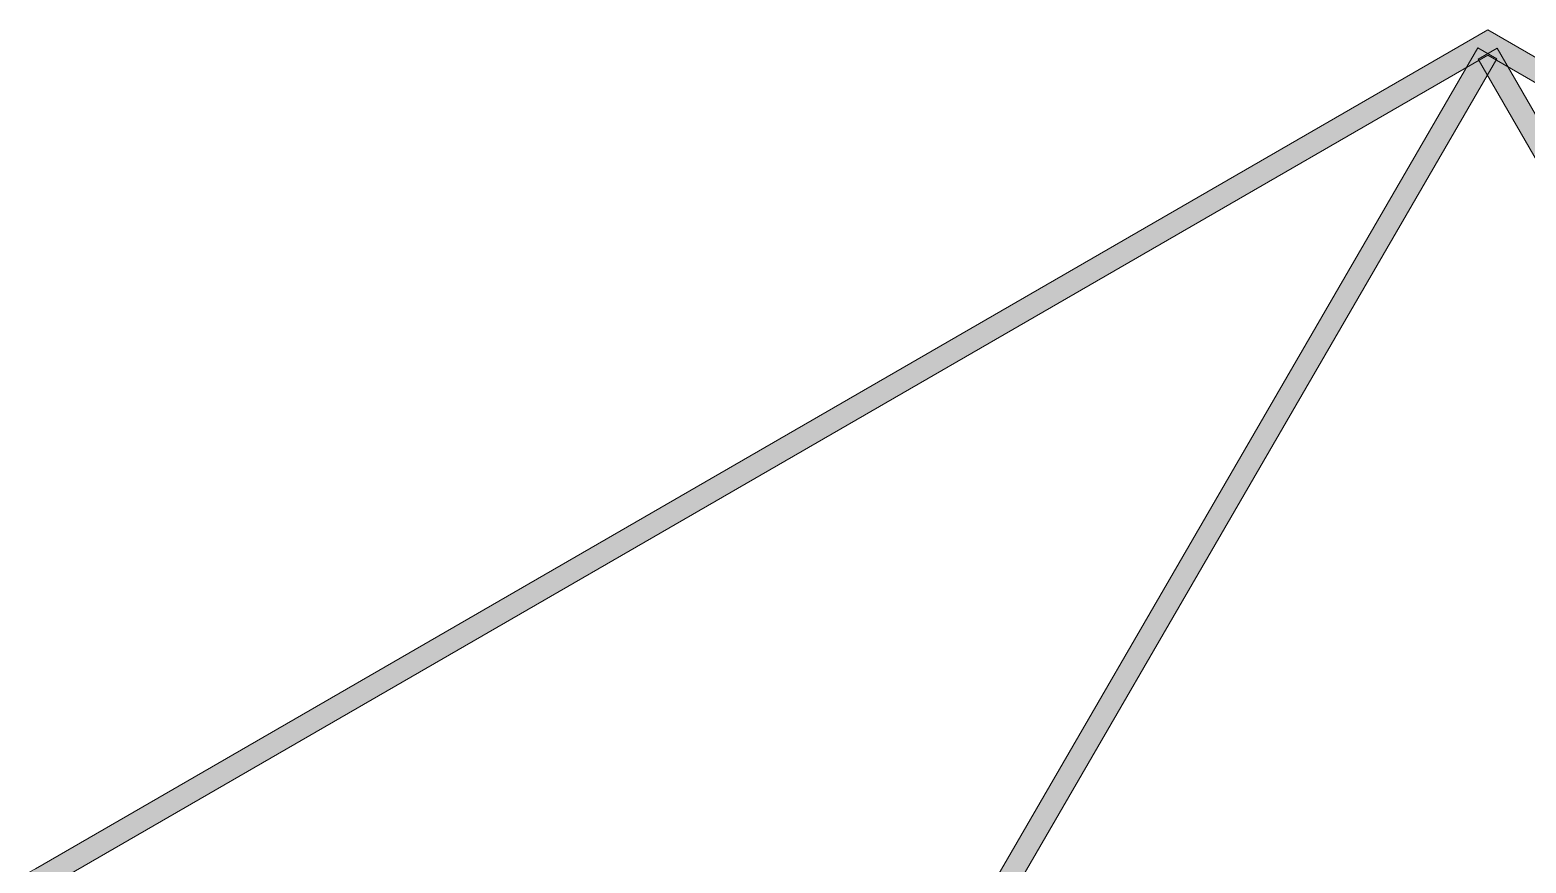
# Model space of a CAD drawing. Header units: inches. Extents: x 12.2 to 89.5, y 31 to 120.1.
# Drawn here: x 12.25 to 51.84, y 98.04 to 120.08 of the extents above; entities that cross this region are included whole.
import ezdxf

# ---------------------------------------------------------------- set-up
doc = ezdxf.new("R2010")
doc.units = ezdxf.units.IN
doc.header["$MEASUREMENT"] = 0
doc.layers.add('Layer 1', color=7, linetype='Continuous')

# ---------------------------------------------------------------- blocks, each defined once
blk = doc.blocks.new('block 3')
at = {"layer": 'Layer 1', "true_color": 0xffffff}
h = blk.add_hatch(color=7, dxfattribs=at)
h.dxf.hatch_style = 2
h.paths.add_polyline_path([(50.824, 31), (50.679, 31.084), (12.25, 53.271), (12.25, 97.812), (12.395, 97.896), (50.824, 120.083), (89.398, 97.812), (89.398, 53.27), (89.253, 53.186)])
h.paths.add_polyline_path([(12.831, 53.606), (50.824, 31.671), (88.817, 53.606), (88.817, 97.476), (50.824, 119.412), (12.831, 97.477)])
at = {"layer": 'Layer 1', "lineweight": 0}
for points in [[(50.824, 31), (50.679, 31.084), (12.25, 53.271), (12.25, 97.812), (12.395, 97.896), (50.824, 120.083), (89.398, 97.812), (89.398, 53.27), (89.253, 53.186), (50.824, 31)], [(12.831, 53.606), (50.824, 31.671), (88.817, 53.606), (88.817, 97.476), (50.824, 119.412), (12.831, 97.477), (12.831, 53.606)]]:
    blk.add_lwpolyline(points, dxfattribs=at)
blk = doc.blocks.new('block 14')
at = {"layer": 'Layer 1', "true_color": 0xffffff}
h = blk.add_hatch(color=7, dxfattribs=at)
h.dxf.hatch_style = 2
h.paths.add_polyline_path([(89.464, 53.22), (12.696, 53.22), (12.696, 53.801), (88.438, 53.801), (88.399, 53.866), (50.572, 119.314), (51.076, 119.605), (88.901, 54.161)])
at = {"layer": 'Layer 1', "lineweight": 0}
blk.add_lwpolyline([(89.464, 53.22), (12.696, 53.22), (12.696, 53.801), (88.438, 53.801), (88.399, 53.866), (50.572, 119.314), (51.076, 119.605), (88.901, 54.161), (89.464, 53.22)], dxfattribs=at)
blk = doc.blocks.new('block 15')
at = {"layer": 'Layer 1', "true_color": 0xffffff}
h = blk.add_hatch(color=7, dxfattribs=at)
h.dxf.hatch_style = 2
h.paths.add_polyline_path([(12.299, 53.652), (50.564, 119.612), (51.067, 119.32), (12.802, 53.36)])
at = {"layer": 'Layer 1', "lineweight": 0}
blk.add_lwpolyline([(12.299, 53.652), (50.564, 119.612), (51.067, 119.32), (12.802, 53.36), (12.299, 53.652)], dxfattribs=at)
blk = doc.blocks.new('block 2')
at = {"layer": 'Layer 1'}
for name in ['block 3', 'block 15', 'block 14']:
    blk.add_blockref(name, (0, 0), dxfattribs=at)

msp = doc.modelspace()

# ---------------------------------------------------------------- block references
at = {"layer": 'Layer 1'}
msp.add_blockref('block 2', (0, 0), dxfattribs=at)

doc.saveas('drawing.dxf')
